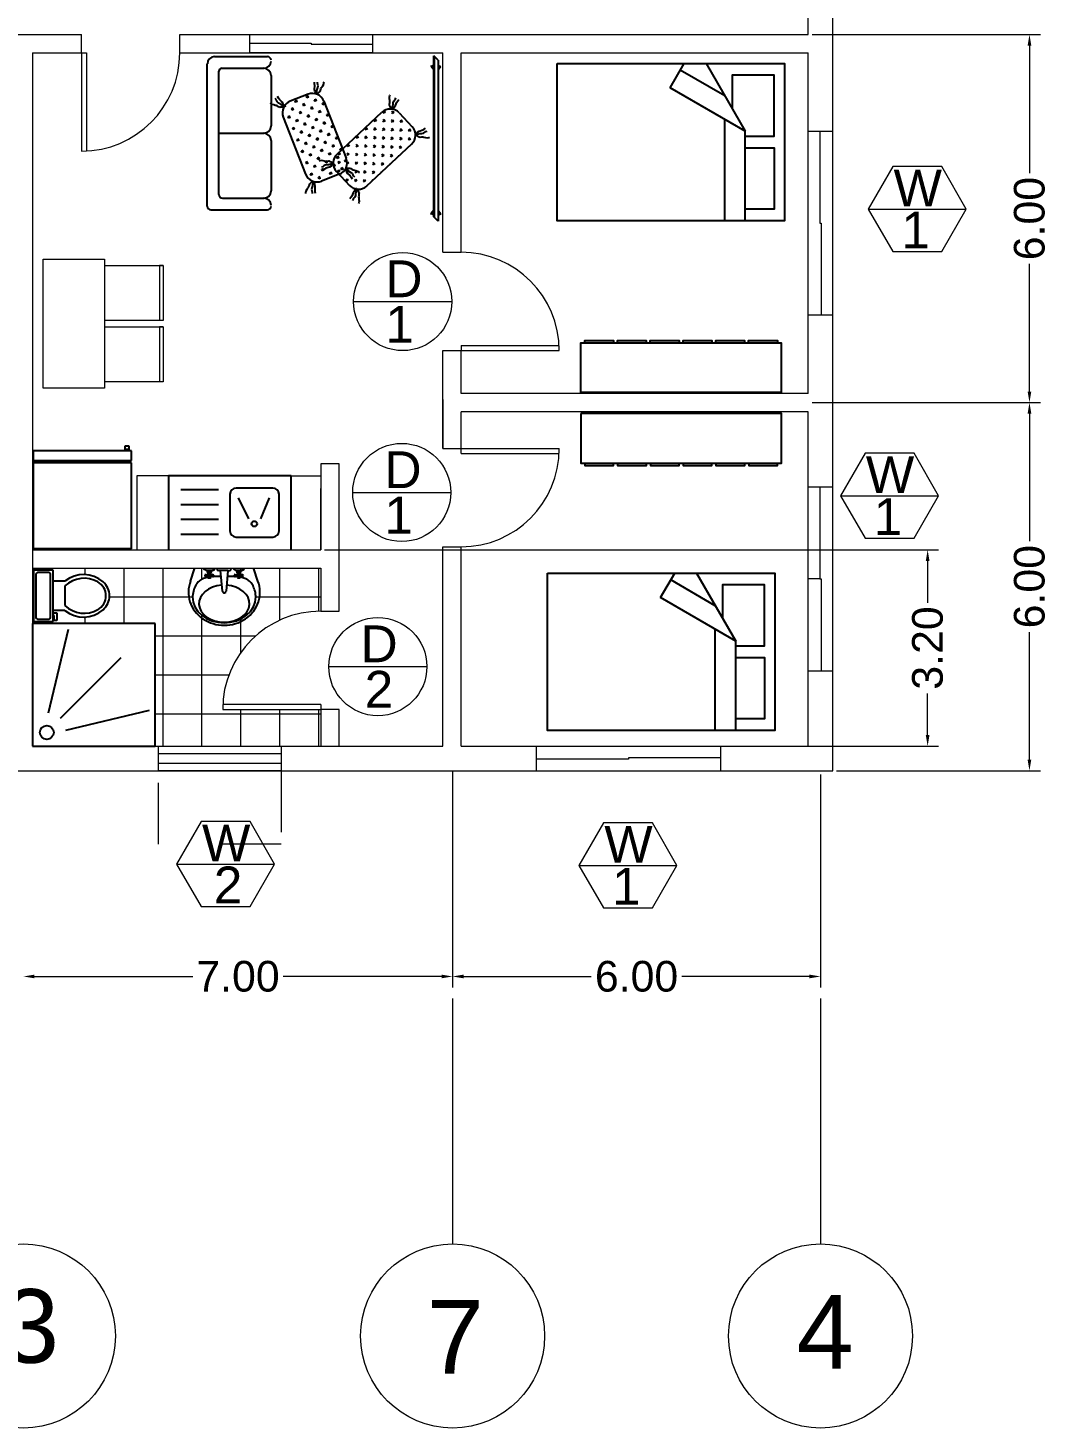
# Model space of a CAD drawing. Header units: millimetres. Extents: x 2391 to 3323, y 1596 to 2537.
# Drawn here: x 2967.17 to 2983.76, y 2463.36 to 2486.18 of the extents above; entities that cross this region are included whole.
import ezdxf

# ---------------------------------------------------------------- set-up
doc = ezdxf.new("R2010")
doc.units = ezdxf.units.MM
doc.linetypes.add('JIS_02_1.0', pattern=[2, 1, -1])
for name, color, linetype in [('BATH', 171, 'Continuous'), ('dimensions', 203, 'Continuous'), ('doors', 31, 'Continuous'), ('doors and windows schedule', 11, 'Continuous'), ('exterior wall', 140, 'Continuous'), ('furnitures', 40, 'Continuous'), ('interior wall', 191, 'Continuous'), ('Lightning text', 211, 'Continuous'), ('windows', 241, 'Continuous')]:
    doc.layers.add(name, color=color, linetype=linetype)
doc.styles.get("Standard").update_dxf_attribs({"font": 'arial.ttf'})

msp = doc.modelspace()

# ---------------------------------------------------------------- linework, layer by layer
at = {"color": 0, "linetype": 'ByBlock'}
for p, q in [((2970.093, 2483.281), (2970.093, 2485.599)), ((2970.212, 2485.717), (2971.074, 2485.717)), ((2970.282, 2483.47), (2970.282, 2485.481)), ((2970.33, 2485.528), (2971.015, 2485.528)), ((2971.133, 2485.41), (2971.133, 2484.588)), ((2971.843, 2485.271), (2971.839, 2485.3)), ((2971.847, 2485.246), (2971.843, 2485.271)), ((2971.844, 2485.184), (2971.847, 2485.246)), ((2971.849, 2485.153), (2971.844, 2485.184)), ((2971.856, 2485.135), (2971.849, 2485.153)), ((2971.884, 2485.104), (2971.856, 2485.135)), ((2971.878, 2485.131), (2971.881, 2485.165)), ((2971.884, 2485.104), (2971.878, 2485.131)), ((2971.881, 2485.165), (2971.884, 2485.183)), ((2971.884, 2485.183), (2971.897, 2485.212)), ((2971.884, 2485.104), (2971.906, 2485.128)), ((2971.889, 2485.283), (2971.891, 2485.303)), ((2971.894, 2485.261), (2971.889, 2485.283)), ((2971.891, 2485.303), (2971.891, 2485.303)), ((2971.899, 2485.24), (2971.894, 2485.261)), ((2971.897, 2485.212), (2971.899, 2485.24)), ((2971.906, 2485.128), (2971.917, 2485.136)), ((2971.917, 2485.136), (2971.932, 2485.148)), ((2971.932, 2485.148), (2971.939, 2485.164)), ((2971.939, 2485.164), (2971.945, 2485.19)), ((2971.945, 2485.19), (2971.952, 2485.207)), ((2971.952, 2485.207), (2971.964, 2485.221)), ((2971.964, 2485.221), (2971.975, 2485.242)), ((2971.975, 2485.242), (2971.992, 2485.269)), ((2971.992, 2485.269), (2971.996, 2485.294)), ((2971.996, 2485.294), (2971.998, 2485.305)), ((2971.128, 2484.955), (2971.119, 2484.961)), ((2971.147, 2484.939), (2971.128, 2484.955)), ((2971.178, 2484.931), (2971.147, 2484.939)), ((2971.201, 2484.923), (2971.178, 2484.931)), ((2971.198, 2485.033), (2971.198, 2485.033)), ((2971.214, 2485.019), (2971.198, 2485.033)), ((2971.219, 2484.92), (2971.201, 2484.923)), ((2971.224, 2484.999), (2971.214, 2485.019)), ((2971.235, 2484.913), (2971.219, 2484.92)), ((2971.235, 2484.98), (2971.224, 2484.999)), ((2971.256, 2484.961), (2971.235, 2484.98)), ((2971.257, 2484.898), (2971.235, 2484.913)), ((2971.255, 2485.041), (2971.239, 2485.065)), ((2971.27, 2485.02), (2971.255, 2485.041)), ((2971.284, 2484.949), (2971.256, 2484.961)), ((2971.274, 2484.891), (2971.257, 2484.898)), ((2971.314, 2484.977), (2971.27, 2485.02)), ((2971.293, 2484.892), (2971.274, 2484.891)), ((2971.299, 2484.938), (2971.284, 2484.949)), ((2971.306, 2484.894), (2971.293, 2484.892)), ((2971.325, 2484.914), (2971.299, 2484.938)), ((2971.339, 2484.891), (2971.306, 2484.894)), ((2971.331, 2484.95), (2971.314, 2484.977)), ((2971.339, 2484.891), (2971.325, 2484.914)), ((2971.338, 2484.933), (2971.331, 2484.95)), ((2971.339, 2484.891), (2971.338, 2484.933)), ((2971.354, 2484.917), (2971.362, 2484.896)), ((2971.356, 2484.921), (2971.376, 2484.929)), ((2971.736, 2485.105), (2971.447, 2484.991)), ((2971.516, 2484.983), (2971.562, 2485.001)), ((2971.53, 2485.016), (2971.548, 2484.969)), ((2971.645, 2484.926), (2971.692, 2484.945)), ((2971.659, 2484.959), (2971.678, 2484.912)), ((2971.702, 2485.056), (2971.749, 2485.074)), ((2971.716, 2485.088), (2971.734, 2485.042)), ((2971.789, 2484.902), (2971.807, 2484.856)), ((2971.832, 2484.999), (2971.878, 2485.017)), ((2971.846, 2485.032), (2971.864, 2484.985)), ((2971.961, 2484.942), (2972.007, 2484.961)), ((2971.975, 2484.975), (2971.993, 2484.928)), ((2971.996, 2484.991), (2972.359, 2484.06)), ((2973.064, 2485.06), (2973.071, 2485.084)), ((2973.067, 2485.028), (2973.064, 2485.06)), ((2973.066, 2484.942), (2973.072, 2484.969)), ((2973.066, 2484.925), (2973.066, 2484.942)), ((2973.074, 2484.907), (2973.066, 2484.925)), ((2973.069, 2485.004), (2973.067, 2485.028)), ((2973.072, 2484.986), (2973.069, 2485.004)), ((2973.071, 2485.084), (2973.074, 2485.095)), ((2973.072, 2484.969), (2973.072, 2484.986)), ((2973.08, 2484.895), (2973.074, 2484.907)), ((2973.09, 2484.864), (2973.08, 2484.895)), ((2973.106, 2484.886), (2973.119, 2484.918)), ((2973.119, 2484.918), (2973.124, 2484.936)), ((2973.124, 2484.936), (2973.125, 2484.967)), ((2973.125, 2484.967), (2973.134, 2484.993)), ((2973.128, 2484.88), (2973.142, 2484.893)), ((2973.134, 2484.993), (2973.148, 2485.01)), ((2973.142, 2484.893), (2973.161, 2484.919)), ((2973.148, 2485.01), (2973.162, 2485.027)), ((2973.161, 2484.919), (2973.185, 2484.976)), ((2973.162, 2485.027), (2973.17, 2485.047)), ((2973.17, 2485.047), (2973.17, 2485.047)), ((2973.185, 2484.976), (2973.199, 2484.997)), ((2973.199, 2484.997), (2973.215, 2485.021)), ((2971.333, 2484.732), (2971.697, 2483.801)), ((2971.402, 2484.724), (2971.449, 2484.742)), ((2971.416, 2484.757), (2971.435, 2484.71)), ((2971.459, 2484.854), (2971.506, 2484.872)), ((2971.473, 2484.886), (2971.491, 2484.839)), ((2971.532, 2484.667), (2971.578, 2484.686)), ((2971.546, 2484.7), (2971.564, 2484.653)), ((2971.589, 2484.797), (2971.635, 2484.815)), ((2971.603, 2484.829), (2971.621, 2484.783)), ((2971.718, 2484.74), (2971.765, 2484.758)), ((2971.732, 2484.773), (2971.75, 2484.726)), ((2971.775, 2484.87), (2971.821, 2484.888)), ((2971.848, 2484.683), (2971.894, 2484.702)), ((2971.862, 2484.716), (2971.88, 2484.669)), ((2971.904, 2484.813), (2971.951, 2484.831)), ((2971.919, 2484.845), (2971.937, 2484.799)), ((2972.034, 2484.756), (2972.08, 2484.774)), ((2972.048, 2484.789), (2972.066, 2484.742)), ((2972.209, 2484.129), (2972.94, 2484.811)), ((2972.816, 2484.662), (2972.853, 2484.696)), ((2972.852, 2484.66), (2972.818, 2484.697)), ((2972.958, 2484.657), (2972.994, 2484.691)), ((2972.993, 2484.655), (2972.959, 2484.692)), ((2972.963, 2484.798), (2972.999, 2484.832)), ((2972.998, 2484.797), (2972.966, 2484.831)), ((2973.09, 2484.864), (2973.106, 2484.886)), ((2973.09, 2484.864), (2973.128, 2484.88)), ((2973.099, 2484.652), (2973.136, 2484.686)), ((2973.134, 2484.65), (2973.1, 2484.687)), ((2973.104, 2484.793), (2973.141, 2484.827)), ((2973.139, 2484.792), (2973.105, 2484.828)), ((2973.223, 2484.801), (2973.435, 2484.573)), ((2973.24, 2484.647), (2973.277, 2484.681)), ((2973.276, 2484.645), (2973.242, 2484.682)), ((2970.282, 2484.47), (2971.015, 2484.47)), ((2971.381, 2484.609), (2971.392, 2484.613)), ((2971.475, 2484.538), (2971.522, 2484.556)), ((2971.489, 2484.57), (2971.507, 2484.524)), ((2971.605, 2484.481), (2971.651, 2484.499)), ((2971.619, 2484.513), (2971.637, 2484.467)), ((2971.661, 2484.611), (2971.708, 2484.629)), ((2971.675, 2484.643), (2971.694, 2484.596)), ((2971.734, 2484.424), (2971.781, 2484.443)), ((2971.748, 2484.457), (2971.766, 2484.41)), ((2971.791, 2484.554), (2971.837, 2484.572)), ((2971.805, 2484.586), (2971.823, 2484.54)), ((2971.92, 2484.497), (2971.967, 2484.515)), ((2971.935, 2484.53), (2971.953, 2484.483)), ((2971.977, 2484.627), (2972.024, 2484.645)), ((2971.991, 2484.659), (2972.009, 2484.612)), ((2972.05, 2484.44), (2972.096, 2484.459)), ((2972.064, 2484.473), (2972.082, 2484.426)), ((2972.107, 2484.57), (2972.153, 2484.588)), ((2972.121, 2484.602), (2972.139, 2484.556)), ((2972.67, 2484.525), (2972.707, 2484.559)), ((2972.705, 2484.524), (2972.672, 2484.56)), ((2972.811, 2484.52), (2972.848, 2484.554)), ((2972.847, 2484.519), (2972.813, 2484.556)), ((2972.953, 2484.515), (2972.989, 2484.549)), ((2972.988, 2484.514), (2972.954, 2484.551)), ((2973.094, 2484.51), (2973.131, 2484.544)), ((2973.129, 2484.509), (2973.095, 2484.546)), ((2973.235, 2484.505), (2973.272, 2484.539)), ((2973.271, 2484.504), (2973.237, 2484.541)), ((2973.377, 2484.5), (2973.413, 2484.534)), ((2973.412, 2484.499), (2973.378, 2484.536)), ((2973.489, 2484.436), (2973.508, 2484.473)), ((2973.489, 2484.436), (2973.512, 2484.451)), ((2973.489, 2484.436), (2973.519, 2484.424)), ((2973.508, 2484.473), (2973.522, 2484.486)), ((2973.512, 2484.451), (2973.545, 2484.461)), ((2973.522, 2484.486), (2973.549, 2484.503)), ((2973.545, 2484.461), (2973.563, 2484.465)), ((2973.549, 2484.503), (2973.607, 2484.523)), ((2973.563, 2484.465), (2973.594, 2484.464)), ((2973.594, 2484.464), (2973.621, 2484.471)), ((2973.607, 2484.523), (2973.629, 2484.535)), ((2973.621, 2484.471), (2973.639, 2484.484)), ((2973.629, 2484.535), (2973.654, 2484.55)), ((2973.639, 2484.484), (2973.657, 2484.497)), ((2973.657, 2484.497), (2973.677, 2484.503)), ((2973.677, 2484.503), (2973.677, 2484.503)), ((2971.133, 2484.351), (2971.133, 2483.529)), ((2971.454, 2484.422), (2971.465, 2484.427)), ((2971.527, 2484.236), (2971.538, 2484.24)), ((2971.548, 2484.352), (2971.594, 2484.37)), ((2971.562, 2484.384), (2971.58, 2484.337)), ((2971.677, 2484.295), (2971.724, 2484.313)), ((2971.692, 2484.327), (2971.71, 2484.281)), ((2971.807, 2484.238), (2971.853, 2484.256)), ((2971.821, 2484.27), (2971.839, 2484.224)), ((2971.864, 2484.368), (2971.91, 2484.386)), ((2971.878, 2484.4), (2971.896, 2484.353)), ((2971.951, 2484.214), (2971.969, 2484.167)), ((2971.993, 2484.311), (2972.04, 2484.329)), ((2972.007, 2484.343), (2972.026, 2484.297)), ((2972.123, 2484.254), (2972.169, 2484.272)), ((2972.137, 2484.286), (2972.155, 2484.24)), ((2972.179, 2484.384), (2972.226, 2484.402)), ((2972.194, 2484.416), (2972.212, 2484.369)), ((2972.252, 2484.197), (2972.299, 2484.215)), ((2972.266, 2484.23), (2972.285, 2484.183)), ((2972.378, 2484.252), (2972.414, 2484.286)), ((2972.413, 2484.251), (2972.379, 2484.288)), ((2972.519, 2484.247), (2972.555, 2484.282)), ((2972.554, 2484.246), (2972.52, 2484.283)), ((2972.524, 2484.389), (2972.56, 2484.423)), ((2972.559, 2484.388), (2972.525, 2484.424)), ((2972.66, 2484.242), (2972.697, 2484.277)), ((2972.696, 2484.241), (2972.661, 2484.278)), ((2972.665, 2484.384), (2972.702, 2484.418)), ((2972.701, 2484.383), (2972.666, 2484.419)), ((2972.694, 2483.609), (2973.425, 2484.29)), ((2972.802, 2484.238), (2972.838, 2484.272)), ((2972.837, 2484.236), (2972.803, 2484.273)), ((2972.807, 2484.379), (2972.843, 2484.413)), ((2972.842, 2484.378), (2972.808, 2484.414)), ((2972.943, 2484.233), (2972.979, 2484.267)), ((2972.978, 2484.231), (2972.944, 2484.268)), ((2972.948, 2484.374), (2972.984, 2484.408)), ((2972.983, 2484.373), (2972.949, 2484.409)), ((2973.084, 2484.228), (2973.121, 2484.262)), ((2973.12, 2484.226), (2973.085, 2484.263)), ((2973.089, 2484.369), (2973.126, 2484.403)), ((2973.125, 2484.368), (2973.09, 2484.404)), ((2973.226, 2484.223), (2973.262, 2484.257)), ((2973.261, 2484.221), (2973.227, 2484.258)), ((2973.231, 2484.364), (2973.267, 2484.398)), ((2973.266, 2484.363), (2973.232, 2484.399)), ((2973.376, 2484.245), (2973.368, 2484.253)), ((2973.372, 2484.359), (2973.408, 2484.393)), ((2973.407, 2484.358), (2973.373, 2484.394)), ((2973.519, 2484.424), (2973.53, 2484.417)), ((2973.53, 2484.417), (2973.548, 2484.408)), ((2973.548, 2484.408), (2973.565, 2484.407)), ((2973.565, 2484.407), (2973.592, 2484.411)), ((2973.592, 2484.411), (2973.61, 2484.41)), ((2973.61, 2484.41), (2973.627, 2484.405)), ((2973.627, 2484.405), (2973.651, 2484.402)), ((2973.651, 2484.402), (2973.682, 2484.396)), ((2973.682, 2484.396), (2973.707, 2484.402)), ((2973.707, 2484.402), (2973.718, 2484.404)), ((2971.6, 2484.05), (2971.61, 2484.054)), ((2971.621, 2484.165), (2971.667, 2484.183)), ((2971.635, 2484.198), (2971.653, 2484.151)), ((2971.693, 2483.979), (2971.74, 2483.997)), ((2971.708, 2484.011), (2971.726, 2483.965)), ((2971.75, 2484.109), (2971.797, 2484.127)), ((2971.764, 2484.141), (2971.783, 2484.094)), ((2971.88, 2484.052), (2971.926, 2484.07)), ((2971.894, 2484.084), (2971.912, 2484.038)), ((2971.927, 2484.017), (2971.916, 2484.015)), ((2971.952, 2484.023), (2971.927, 2484.017)), ((2971.936, 2484.181), (2971.983, 2484.2)), ((2971.983, 2484.017), (2971.952, 2484.023)), ((2972.007, 2484.014), (2971.983, 2484.017)), ((2972.024, 2484.009), (2972.007, 2484.014)), ((2972.009, 2483.995), (2972.056, 2484.013)), ((2972.023, 2484.027), (2972.042, 2483.981)), ((2972.042, 2484.009), (2972.024, 2484.009)), ((2972.069, 2484.012), (2972.042, 2484.009)), ((2972.066, 2484.125), (2972.113, 2484.143)), ((2972.086, 2484.012), (2972.069, 2484.012)), ((2972.08, 2484.157), (2972.098, 2484.11)), ((2972.104, 2484.002), (2972.086, 2484.012)), ((2972.114, 2483.995), (2972.104, 2484.002)), ((2972.145, 2483.983), (2972.114, 2483.995)), ((2972.145, 2483.983), (2972.122, 2483.968)), ((2972.145, 2483.983), (2972.126, 2483.946)), ((2972.195, 2484.068), (2972.242, 2484.086)), ((2972.21, 2484.1), (2972.228, 2484.054)), ((2972.226, 2483.975), (2972.263, 2484.009)), ((2972.262, 2483.973), (2972.228, 2484.01)), ((2972.231, 2484.116), (2972.268, 2484.15)), ((2972.267, 2484.115), (2972.233, 2484.151)), ((2972.325, 2484.011), (2972.369, 2484.028)), ((2972.339, 2484.043), (2972.357, 2483.997)), ((2972.368, 2483.97), (2972.404, 2484.004)), ((2972.403, 2483.968), (2972.369, 2484.005)), ((2972.373, 2484.111), (2972.409, 2484.145)), ((2972.408, 2484.11), (2972.374, 2484.146)), ((2972.509, 2483.965), (2972.546, 2483.999)), ((2972.544, 2483.964), (2972.51, 2484)), ((2972.514, 2484.106), (2972.551, 2484.14)), ((2972.549, 2484.105), (2972.515, 2484.141)), ((2972.65, 2483.96), (2972.687, 2483.994)), ((2972.686, 2483.959), (2972.652, 2483.995)), ((2972.655, 2484.101), (2972.692, 2484.135)), ((2972.691, 2484.1), (2972.657, 2484.136)), ((2972.792, 2483.955), (2972.828, 2483.989)), ((2972.827, 2483.954), (2972.793, 2483.99)), ((2972.797, 2484.096), (2972.833, 2484.13)), ((2972.832, 2484.095), (2972.798, 2484.132)), ((2972.933, 2483.95), (2972.97, 2483.984)), ((2972.968, 2483.949), (2972.934, 2483.985)), ((2972.938, 2484.091), (2972.975, 2484.125)), ((2972.973, 2484.09), (2972.939, 2484.127)), ((2973.083, 2483.972), (2973.076, 2483.98)), ((2973.079, 2484.086), (2973.116, 2484.12)), ((2973.115, 2484.085), (2973.081, 2484.122)), ((2973.23, 2484.108), (2973.222, 2484.117)), ((2971.673, 2483.863), (2971.683, 2483.868)), ((2971.766, 2483.793), (2971.813, 2483.811)), ((2971.78, 2483.825), (2971.799, 2483.779)), ((2971.823, 2483.922), (2971.869, 2483.94)), ((2971.837, 2483.955), (2971.855, 2483.908)), ((2971.896, 2483.736), (2971.942, 2483.754)), ((2971.91, 2483.768), (2971.928, 2483.722)), ((2971.952, 2483.865), (2971.999, 2483.884)), ((2972.246, 2483.801), (2971.956, 2483.687)), ((2971.977, 2483.923), (2971.957, 2483.917)), ((2971.957, 2483.917), (2971.957, 2483.917)), ((2971.967, 2483.898), (2971.985, 2483.851)), ((2971.995, 2483.935), (2971.977, 2483.923)), ((2972.004, 2483.884), (2971.98, 2483.869)), ((2972.013, 2483.948), (2971.995, 2483.935)), ((2972.027, 2483.897), (2972.004, 2483.884)), ((2972.04, 2483.956), (2972.013, 2483.948)), ((2972.085, 2483.917), (2972.027, 2483.897)), ((2972.071, 2483.955), (2972.04, 2483.956)), ((2972.089, 2483.959), (2972.071, 2483.955)), ((2972.082, 2483.809), (2972.129, 2483.827)), ((2972.112, 2483.933), (2972.085, 2483.917)), ((2972.122, 2483.968), (2972.089, 2483.959)), ((2972.096, 2483.841), (2972.114, 2483.795)), ((2972.126, 2483.946), (2972.112, 2483.933)), ((2972.139, 2483.938), (2972.185, 2483.956)), ((2972.153, 2483.971), (2972.171, 2483.924)), ((2972.199, 2483.846), (2972.411, 2483.619)), ((2972.221, 2483.833), (2972.258, 2483.867)), ((2972.257, 2483.832), (2972.223, 2483.869)), ((2972.268, 2483.882), (2972.315, 2483.9)), ((2972.282, 2483.914), (2972.301, 2483.867)), ((2972.354, 2483.901), (2972.387, 2483.898)), ((2972.354, 2483.901), (2972.368, 2483.878)), ((2972.354, 2483.901), (2972.355, 2483.859)), ((2972.355, 2483.859), (2972.362, 2483.842)), ((2972.362, 2483.842), (2972.379, 2483.815)), ((2972.363, 2483.828), (2972.399, 2483.862)), ((2972.398, 2483.827), (2972.364, 2483.864)), ((2972.368, 2483.878), (2972.394, 2483.854)), ((2972.379, 2483.815), (2972.423, 2483.772)), ((2972.387, 2483.898), (2972.399, 2483.9)), ((2972.394, 2483.854), (2972.408, 2483.843)), ((2972.399, 2483.9), (2972.419, 2483.901)), ((2972.408, 2483.843), (2972.436, 2483.831)), ((2972.419, 2483.901), (2972.435, 2483.894)), ((2972.423, 2483.772), (2972.438, 2483.751)), ((2972.435, 2483.894), (2972.458, 2483.879)), ((2972.436, 2483.831), (2972.457, 2483.812)), ((2972.438, 2483.751), (2972.454, 2483.727)), ((2972.457, 2483.812), (2972.468, 2483.793)), ((2972.458, 2483.879), (2972.474, 2483.872)), ((2972.468, 2483.793), (2972.479, 2483.773)), ((2972.474, 2483.872), (2972.492, 2483.869)), ((2972.479, 2483.773), (2972.495, 2483.759)), ((2972.492, 2483.869), (2972.515, 2483.861)), ((2972.495, 2483.759), (2972.495, 2483.759)), ((2972.504, 2483.823), (2972.541, 2483.858)), ((2972.539, 2483.822), (2972.505, 2483.859)), ((2972.515, 2483.861), (2972.545, 2483.853)), ((2972.545, 2483.853), (2972.565, 2483.837)), ((2972.565, 2483.837), (2972.574, 2483.831)), ((2972.645, 2483.818), (2972.682, 2483.853)), ((2972.681, 2483.817), (2972.647, 2483.854)), ((2972.787, 2483.813), (2972.823, 2483.848)), ((2972.822, 2483.812), (2972.788, 2483.849)), ((2972.937, 2483.836), (2972.929, 2483.844)), ((2971.701, 2483.523), (2971.697, 2483.498)), ((2971.717, 2483.55), (2971.701, 2483.523)), ((2971.729, 2483.571), (2971.717, 2483.55)), ((2971.74, 2483.585), (2971.729, 2483.571)), ((2971.747, 2483.602), (2971.74, 2483.585)), ((2971.754, 2483.628), (2971.747, 2483.602)), ((2971.761, 2483.644), (2971.754, 2483.628)), ((2971.776, 2483.656), (2971.761, 2483.644)), ((2971.787, 2483.664), (2971.776, 2483.656)), ((2971.809, 2483.688), (2971.787, 2483.664)), ((2971.796, 2483.58), (2971.793, 2483.552)), ((2971.793, 2483.552), (2971.798, 2483.531)), ((2971.808, 2483.609), (2971.796, 2483.58)), ((2971.798, 2483.531), (2971.803, 2483.509)), ((2971.811, 2483.627), (2971.808, 2483.609)), ((2971.809, 2483.688), (2971.836, 2483.656)), ((2971.809, 2483.688), (2971.814, 2483.661)), ((2971.814, 2483.661), (2971.811, 2483.627)), ((2971.836, 2483.656), (2971.843, 2483.639)), ((2971.843, 2483.639), (2971.849, 2483.608)), ((2971.849, 2483.608), (2971.846, 2483.546)), ((2971.846, 2483.546), (2971.849, 2483.521)), ((2972.358, 2483.687), (2972.394, 2483.721)), ((2972.393, 2483.686), (2972.359, 2483.722)), ((2972.492, 2483.526), (2972.473, 2483.5)), ((2972.506, 2483.539), (2972.492, 2483.526)), ((2972.51, 2483.561), (2972.495, 2483.576)), ((2972.499, 2483.682), (2972.536, 2483.716)), ((2972.534, 2483.681), (2972.5, 2483.717)), ((2972.544, 2483.555), (2972.506, 2483.539)), ((2972.514, 2483.56), (2972.531, 2483.575)), ((2972.527, 2483.534), (2972.515, 2483.501)), ((2972.544, 2483.555), (2972.527, 2483.534)), ((2972.544, 2483.555), (2972.554, 2483.524)), ((2972.554, 2483.524), (2972.56, 2483.513)), ((2972.64, 2483.677), (2972.677, 2483.711)), ((2972.676, 2483.676), (2972.642, 2483.712)), ((2972.791, 2483.699), (2972.783, 2483.707)), ((2970.341, 2483.411), (2971.015, 2483.411)), ((2971.697, 2483.498), (2971.695, 2483.487)), ((2971.803, 2483.509), (2971.801, 2483.488)), ((2971.801, 2483.488), (2971.801, 2483.488)), ((2971.849, 2483.521), (2971.854, 2483.492)), ((2972.435, 2483.422), (2972.419, 2483.398)), ((2972.449, 2483.444), (2972.435, 2483.422)), ((2972.473, 2483.5), (2972.449, 2483.444)), ((2972.472, 2483.392), (2972.464, 2483.372)), ((2972.464, 2483.372), (2972.464, 2483.372)), ((2972.485, 2483.409), (2972.472, 2483.392)), ((2972.499, 2483.426), (2972.485, 2483.409)), ((2972.509, 2483.453), (2972.499, 2483.426)), ((2972.51, 2483.483), (2972.509, 2483.453)), ((2972.515, 2483.501), (2972.51, 2483.483)), ((2972.56, 2483.513), (2972.568, 2483.495)), ((2972.562, 2483.336), (2972.56, 2483.325)), ((2972.562, 2483.451), (2972.561, 2483.433)), ((2972.561, 2483.433), (2972.565, 2483.415)), ((2972.567, 2483.477), (2972.562, 2483.451)), ((2972.57, 2483.36), (2972.562, 2483.336)), ((2972.565, 2483.415), (2972.567, 2483.391)), ((2972.568, 2483.495), (2972.567, 2483.477)), ((2972.567, 2483.391), (2972.57, 2483.36)), ((2970.152, 2483.222), (2971.074, 2483.222)), ((2967.255, 2479.294), (2967.255, 2479.134)), ((2968.855, 2479.294), (2967.255, 2479.294)), ((2968.755, 2479.374), (2968.815, 2479.374)), ((2968.755, 2479.314), (2968.755, 2479.374)), ((2968.815, 2479.314), (2968.755, 2479.314)), ((2968.815, 2479.374), (2968.815, 2479.314)), ((2968.855, 2479.134), (2968.855, 2479.294)), ((2967.255, 2479.134), (2968.855, 2479.134)), ((2967.255, 2479.094), (2967.255, 2477.694)), ((2968.855, 2479.094), (2967.255, 2479.094)), ((2968.855, 2477.694), (2968.855, 2479.094)), ((2969.463, 2478.886), (2969.463, 2477.686)), ((2971.463, 2478.886), (2969.463, 2478.886)), ((2971.463, 2477.686), (2971.463, 2478.886)), ((2970.278, 2478.656), (2969.662, 2478.656)), ((2970.463, 2478.586), (2970.463, 2477.986)), ((2971.163, 2478.686), (2970.563, 2478.686)), ((2970.772, 2478.182), (2970.603, 2478.527)), ((2970.968, 2478.182), (2971.11, 2478.527)), ((2971.263, 2477.986), (2971.263, 2478.586)), ((2970.278, 2478.411), (2969.662, 2478.411)), ((2970.278, 2478.175), (2969.662, 2478.175)), ((2970.278, 2477.929), (2969.662, 2477.929)), ((2970.563, 2477.886), (2971.163, 2477.886)), ((2968.855, 2477.694), (2967.255, 2477.694)), ((2969.821, 2477.17), (2969.887, 2477.366)), ((2970.033, 2477.366), (2970.051, 2477.355)), ((2970.209, 2477.355), (2970.219, 2477.366)), ((2970.249, 2477.366), (2970.249, 2477.359)), ((2970.482, 2477.359), (2970.482, 2477.366)), ((2970.513, 2477.366), (2970.531, 2477.355)), ((2970.689, 2477.355), (2970.699, 2477.366)), ((2970.917, 2477.17), (2970.852, 2477.366)), ((2967.258, 2477.349), (2967.258, 2476.509)), ((2967.578, 2477.349), (2967.258, 2477.349)), ((2967.298, 2477.269), (2967.298, 2476.589)), ((2967.498, 2477.309), (2967.338, 2477.309)), ((2967.538, 2476.589), (2967.538, 2477.269)), ((2967.578, 2476.509), (2967.578, 2477.349)), ((2967.772, 2477.169), (2967.578, 2477.169)), ((2969.932, 2477.14), (2969.92, 2477.125)), ((2969.944, 2477.154), (2969.932, 2477.14)), ((2969.958, 2477.167), (2969.944, 2477.154)), ((2969.972, 2477.178), (2969.958, 2477.167)), ((2969.986, 2477.188), (2969.972, 2477.178)), ((2970.002, 2477.198), (2969.986, 2477.188)), ((2969.986, 2477.188), (2969.986, 2477.188)), ((2970.018, 2477.206), (2970.002, 2477.198)), ((2970.034, 2477.213), (2970.018, 2477.206)), ((2970.051, 2477.219), (2970.034, 2477.213)), ((2970.051, 2477.355), (2970.067, 2477.349)), ((2970.068, 2477.224), (2970.051, 2477.219)), ((2970.054, 2477.267), (2970.052, 2477.259)), ((2970.052, 2477.259), (2970.054, 2477.251)), ((2970.059, 2477.272), (2970.054, 2477.267)), ((2970.054, 2477.251), (2970.059, 2477.246)), ((2970.067, 2477.274), (2970.059, 2477.272)), ((2970.059, 2477.246), (2970.067, 2477.244)), ((2970.067, 2477.349), (2970.187, 2477.349)), ((2970.079, 2477.344), (2970.067, 2477.349)), ((2970.074, 2477.272), (2970.067, 2477.274)), ((2970.067, 2477.244), (2970.074, 2477.246)), ((2970.086, 2477.229), (2970.068, 2477.224)), ((2970.08, 2477.267), (2970.074, 2477.272)), ((2970.074, 2477.246), (2970.08, 2477.251)), ((2970.09, 2477.335), (2970.079, 2477.344)), ((2970.097, 2477.267), (2970.08, 2477.267)), ((2970.082, 2477.259), (2970.08, 2477.267)), ((2970.08, 2477.251), (2970.082, 2477.259)), ((2970.097, 2477.251), (2970.08, 2477.251)), ((2970.103, 2477.232), (2970.086, 2477.229)), ((2970.098, 2477.323), (2970.09, 2477.335)), ((2970.157, 2477.327), (2970.097, 2477.327)), ((2970.099, 2477.274), (2970.097, 2477.259)), ((2970.097, 2477.259), (2970.099, 2477.244)), ((2970.103, 2477.31), (2970.098, 2477.323)), ((2970.104, 2477.289), (2970.099, 2477.274)), ((2970.099, 2477.244), (2970.104, 2477.229)), ((2970.104, 2477.296), (2970.103, 2477.31)), ((2970.149, 2477.296), (2970.104, 2477.296)), ((2970.104, 2477.296), (2970.104, 2477.289)), ((2970.104, 2477.289), (2970.149, 2477.289)), ((2970.104, 2477.229), (2970.115, 2477.223)), ((2970.114, 2477.267), (2970.112, 2477.259)), ((2970.112, 2477.259), (2970.114, 2477.251)), ((2970.119, 2477.272), (2970.114, 2477.267)), ((2970.114, 2477.251), (2970.119, 2477.246)), ((2970.115, 2477.223), (2970.127, 2477.222)), ((2970.127, 2477.274), (2970.119, 2477.272)), ((2970.119, 2477.246), (2970.127, 2477.244)), ((2970.134, 2477.272), (2970.127, 2477.274)), ((2970.127, 2477.244), (2970.134, 2477.246)), ((2970.127, 2477.222), (2970.138, 2477.223)), ((2970.14, 2477.267), (2970.134, 2477.272)), ((2970.134, 2477.246), (2970.14, 2477.251)), ((2970.138, 2477.223), (2970.149, 2477.229)), ((2970.142, 2477.259), (2970.14, 2477.267)), ((2970.14, 2477.251), (2970.142, 2477.259)), ((2970.15, 2477.309), (2970.149, 2477.296)), ((2970.149, 2477.289), (2970.149, 2477.296)), ((2970.155, 2477.274), (2970.149, 2477.289)), ((2970.149, 2477.229), (2970.155, 2477.244)), ((2970.154, 2477.321), (2970.15, 2477.309)), ((2970.156, 2477.24), (2970.153, 2477.239)), ((2970.161, 2477.332), (2970.154, 2477.321)), ((2970.157, 2477.259), (2970.155, 2477.274)), ((2970.155, 2477.244), (2970.157, 2477.259)), ((2970.156, 2477.267), (2970.174, 2477.267)), ((2970.174, 2477.251), (2970.156, 2477.251)), ((2970.173, 2477.241), (2970.156, 2477.24)), ((2970.17, 2477.341), (2970.161, 2477.332)), ((2970.182, 2477.346), (2970.17, 2477.341)), ((2970.174, 2477.267), (2970.172, 2477.259)), ((2970.172, 2477.259), (2970.174, 2477.251)), ((2970.19, 2477.242), (2970.173, 2477.241)), ((2970.179, 2477.272), (2970.174, 2477.267)), ((2970.174, 2477.251), (2970.179, 2477.246)), ((2970.187, 2477.274), (2970.179, 2477.272)), ((2970.179, 2477.246), (2970.187, 2477.244)), ((2970.194, 2477.349), (2970.182, 2477.346)), ((2970.187, 2477.349), (2970.198, 2477.35)), ((2970.194, 2477.272), (2970.187, 2477.274)), ((2970.187, 2477.244), (2970.194, 2477.246)), ((2970.206, 2477.242), (2970.19, 2477.242)), ((2970.2, 2477.267), (2970.194, 2477.272)), ((2970.194, 2477.246), (2970.2, 2477.251)), ((2970.198, 2477.35), (2970.209, 2477.355)), ((2970.202, 2477.259), (2970.2, 2477.267)), ((2970.2, 2477.251), (2970.202, 2477.259)), ((2970.223, 2477.242), (2970.206, 2477.242)), ((2970.239, 2477.242), (2970.223, 2477.242)), ((2970.254, 2477.242), (2970.239, 2477.242)), ((2970.249, 2477.359), (2970.252, 2477.352)), ((2970.252, 2477.352), (2970.258, 2477.347)), ((2970.254, 2477.242), (2970.254, 2477.242)), ((2970.27, 2477.242), (2970.254, 2477.242)), ((2970.258, 2477.347), (2970.264, 2477.344)), ((2970.264, 2477.344), (2970.272, 2477.344)), ((2970.285, 2477.242), (2970.27, 2477.242)), ((2970.309, 2477.344), (2970.272, 2477.344)), ((2970.299, 2477.242), (2970.285, 2477.242)), ((2970.318, 2477.242), (2970.299, 2477.242)), ((2970.429, 2477.344), (2970.309, 2477.344)), ((2970.339, 2477.006), (2970.309, 2477.344)), ((2970.429, 2477.344), (2970.399, 2477.006)), ((2970.437, 2477.242), (2970.42, 2477.242)), ((2970.429, 2477.344), (2970.459, 2477.344)), ((2970.453, 2477.242), (2970.437, 2477.242)), ((2970.47, 2477.242), (2970.453, 2477.242)), ((2970.459, 2477.344), (2970.467, 2477.344)), ((2970.467, 2477.344), (2970.474, 2477.347)), ((2970.485, 2477.242), (2970.47, 2477.242)), ((2970.474, 2477.347), (2970.479, 2477.352)), ((2970.479, 2477.352), (2970.482, 2477.359)), ((2970.501, 2477.242), (2970.485, 2477.242)), ((2970.501, 2477.242), (2970.501, 2477.242)), ((2970.516, 2477.242), (2970.501, 2477.242)), ((2970.531, 2477.242), (2970.516, 2477.242)), ((2970.531, 2477.355), (2970.547, 2477.349)), ((2970.546, 2477.242), (2970.531, 2477.242)), ((2970.534, 2477.267), (2970.532, 2477.259)), ((2970.532, 2477.259), (2970.534, 2477.251)), ((2970.539, 2477.272), (2970.534, 2477.267)), ((2970.534, 2477.251), (2970.539, 2477.246)), ((2970.547, 2477.274), (2970.539, 2477.272)), ((2970.539, 2477.246), (2970.547, 2477.244)), ((2970.561, 2477.241), (2970.546, 2477.242)), ((2970.547, 2477.349), (2970.667, 2477.349)), ((2970.56, 2477.344), (2970.547, 2477.349)), ((2970.554, 2477.272), (2970.547, 2477.274)), ((2970.547, 2477.244), (2970.554, 2477.246)), ((2970.56, 2477.267), (2970.554, 2477.272)), ((2970.554, 2477.246), (2970.56, 2477.251)), ((2970.57, 2477.335), (2970.56, 2477.344)), ((2970.562, 2477.259), (2970.56, 2477.267)), ((2970.577, 2477.267), (2970.56, 2477.267)), ((2970.56, 2477.251), (2970.562, 2477.259)), ((2970.577, 2477.251), (2970.56, 2477.251)), ((2970.58, 2477.24), (2970.561, 2477.241)), ((2970.578, 2477.323), (2970.57, 2477.335)), ((2970.637, 2477.327), (2970.577, 2477.327)), ((2970.579, 2477.274), (2970.577, 2477.259)), ((2970.577, 2477.259), (2970.579, 2477.244)), ((2970.583, 2477.31), (2970.578, 2477.323)), ((2970.584, 2477.289), (2970.579, 2477.274)), ((2970.579, 2477.244), (2970.584, 2477.229)), ((2970.584, 2477.296), (2970.583, 2477.31)), ((2970.629, 2477.296), (2970.584, 2477.296)), ((2970.584, 2477.296), (2970.584, 2477.289)), ((2970.584, 2477.289), (2970.629, 2477.289)), ((2970.584, 2477.229), (2970.595, 2477.223)), ((2970.594, 2477.267), (2970.592, 2477.259)), ((2970.592, 2477.259), (2970.594, 2477.251)), ((2970.599, 2477.272), (2970.594, 2477.267)), ((2970.594, 2477.251), (2970.599, 2477.246)), ((2970.595, 2477.223), (2970.607, 2477.222)), ((2970.607, 2477.274), (2970.599, 2477.272)), ((2970.599, 2477.246), (2970.607, 2477.244)), ((2970.614, 2477.272), (2970.607, 2477.274)), ((2970.607, 2477.244), (2970.614, 2477.246)), ((2970.607, 2477.222), (2970.619, 2477.223)), ((2970.62, 2477.267), (2970.614, 2477.272)), ((2970.614, 2477.246), (2970.62, 2477.251)), ((2970.619, 2477.223), (2970.629, 2477.229)), ((2970.622, 2477.259), (2970.62, 2477.267)), ((2970.62, 2477.251), (2970.622, 2477.259)), ((2970.63, 2477.309), (2970.629, 2477.296)), ((2970.629, 2477.289), (2970.629, 2477.296)), ((2970.635, 2477.274), (2970.629, 2477.289)), ((2970.629, 2477.229), (2970.635, 2477.244)), ((2970.634, 2477.321), (2970.63, 2477.309)), ((2970.638, 2477.232), (2970.631, 2477.234)), ((2970.641, 2477.332), (2970.634, 2477.321)), ((2970.637, 2477.259), (2970.635, 2477.274)), ((2970.635, 2477.244), (2970.637, 2477.259)), ((2970.636, 2477.267), (2970.654, 2477.267)), ((2970.654, 2477.251), (2970.636, 2477.251)), ((2970.654, 2477.229), (2970.638, 2477.232)), ((2970.65, 2477.341), (2970.641, 2477.332)), ((2970.662, 2477.346), (2970.65, 2477.341)), ((2970.654, 2477.267), (2970.652, 2477.259)), ((2970.652, 2477.259), (2970.654, 2477.251)), ((2970.659, 2477.272), (2970.654, 2477.267)), ((2970.654, 2477.251), (2970.659, 2477.246)), ((2970.671, 2477.224), (2970.654, 2477.229)), ((2970.667, 2477.274), (2970.659, 2477.272)), ((2970.659, 2477.246), (2970.667, 2477.244)), ((2970.674, 2477.349), (2970.662, 2477.346)), ((2970.667, 2477.349), (2970.678, 2477.35)), ((2970.674, 2477.272), (2970.667, 2477.274)), ((2970.667, 2477.244), (2970.674, 2477.246)), ((2970.688, 2477.219), (2970.671, 2477.224)), ((2970.68, 2477.267), (2970.674, 2477.272)), ((2970.674, 2477.246), (2970.68, 2477.251)), ((2970.678, 2477.35), (2970.689, 2477.355)), ((2970.682, 2477.259), (2970.68, 2477.267)), ((2970.68, 2477.251), (2970.682, 2477.259)), ((2970.704, 2477.213), (2970.688, 2477.219)), ((2970.721, 2477.206), (2970.704, 2477.213)), ((2970.737, 2477.198), (2970.721, 2477.206)), ((2970.752, 2477.188), (2970.737, 2477.198)), ((2970.752, 2477.188), (2970.752, 2477.188)), ((2970.767, 2477.178), (2970.752, 2477.188)), ((2970.781, 2477.167), (2970.767, 2477.178)), ((2970.794, 2477.154), (2970.781, 2477.167)), ((2970.807, 2477.14), (2970.794, 2477.154)), ((2970.819, 2477.125), (2970.807, 2477.14)), ((2967.772, 2477.089), (2967.772, 2476.769)), ((2969.853, 2476.925), (2969.852, 2476.911)), ((2969.857, 2476.951), (2969.853, 2476.925)), ((2969.861, 2476.977), (2969.857, 2476.951)), ((2969.867, 2477.002), (2969.861, 2476.977)), ((2969.873, 2477.026), (2969.867, 2477.002)), ((2969.881, 2477.049), (2969.873, 2477.026)), ((2969.889, 2477.071), (2969.881, 2477.049)), ((2969.899, 2477.09), (2969.889, 2477.071)), ((2969.889, 2477.071), (2969.889, 2477.071)), ((2969.909, 2477.109), (2969.899, 2477.09)), ((2969.92, 2477.125), (2969.909, 2477.109)), ((2970.339, 2477.006), (2970.341, 2476.997)), ((2970.341, 2476.997), (2970.345, 2476.989)), ((2970.345, 2476.989), (2970.352, 2476.982)), ((2970.352, 2476.982), (2970.36, 2476.978)), ((2970.36, 2476.978), (2970.369, 2476.976)), ((2970.369, 2476.976), (2970.378, 2476.978)), ((2970.378, 2476.978), (2970.387, 2476.982)), ((2970.387, 2476.982), (2970.393, 2476.989)), ((2970.393, 2476.989), (2970.398, 2476.997)), ((2970.398, 2476.997), (2970.399, 2477.006)), ((2970.83, 2477.109), (2970.819, 2477.125)), ((2970.84, 2477.09), (2970.83, 2477.109)), ((2970.849, 2477.071), (2970.84, 2477.09)), ((2970.849, 2477.071), (2970.849, 2477.071)), ((2970.858, 2477.049), (2970.849, 2477.071)), ((2970.865, 2477.026), (2970.858, 2477.049)), ((2970.872, 2477.002), (2970.865, 2477.026)), ((2970.877, 2476.977), (2970.872, 2477.002)), ((2970.882, 2476.951), (2970.877, 2476.977)), ((2970.885, 2476.925), (2970.882, 2476.951)), ((2970.886, 2476.911), (2970.885, 2476.925)), ((2967.772, 2476.689), (2967.578, 2476.689)), ((2969.244, 2476.478), (2967.244, 2476.478)), ((2967.244, 2476.478), (2967.244, 2474.478)), ((2967.258, 2476.509), (2967.578, 2476.509)), ((2967.338, 2476.549), (2967.498, 2476.549)), ((2967.578, 2476.649), (2967.638, 2476.649)), ((2967.598, 2476.609), (2967.578, 2476.609)), ((2967.598, 2476.529), (2967.598, 2476.609)), ((2967.638, 2476.529), (2967.598, 2476.529)), ((2967.638, 2476.649), (2967.638, 2476.529)), ((2969.244, 2474.478), (2969.244, 2476.478)), ((2967.503, 2475.02), (2967.83, 2476.383)), ((2968.683, 2475.917), (2967.693, 2474.927)), ((2967.786, 2474.737), (2969.149, 2475.064)), ((2967.244, 2474.478), (2969.244, 2474.478))]:
    msp.add_line(p, q, dxfattribs=at)
at = {"linetype": 'Continuous'}
for p, q in [((2977.642, 2485.208), (2977.873, 2485.607)), ((2978.229, 2485.607), (2978.868, 2484.5)), ((2978.535, 2485.076), (2977.808, 2485.496)), ((2978.868, 2484.5), (2977.642, 2485.208)), ((2978.535, 2483.042), (2978.535, 2484.692)), ((2978.868, 2483.042), (2978.868, 2484.5)), ((2977.485, 2476.9), (2977.716, 2477.299)), ((2978.378, 2476.768), (2977.651, 2477.188)), ((2978.072, 2477.299), (2978.711, 2476.192)), ((2978.711, 2476.192), (2977.485, 2476.9)), ((2978.378, 2474.734), (2978.378, 2476.384)), ((2978.711, 2474.734), (2978.711, 2476.192))]:
    msp.add_line(p, q, dxfattribs=at)
for points in [[(2975.801, 2485.607), (2979.506, 2485.607), (2979.506, 2483.042), (2975.801, 2483.042)], [(2976.185, 2480.241), (2976.185, 2481.051), (2979.455, 2481.051), (2979.455, 2480.241)], [(2976.187, 2479.903), (2976.187, 2479.093), (2979.457, 2479.093), (2979.457, 2479.903)], [(2975.644, 2477.299), (2979.349, 2477.299), (2979.349, 2474.734), (2975.644, 2474.734)]]:
    msp.add_lwpolyline(points, close=True, dxfattribs=at)
for points in [[(2978.868, 2484.42), (2979.34, 2484.42), (2979.34, 2485.417), (2978.651, 2485.417), (2978.651, 2484.876)], [(2978.868, 2484.23), (2979.34, 2484.23), (2979.34, 2483.232), (2978.868, 2483.232)], [(2976.248, 2481.051), (2976.248, 2481.092), (2976.718, 2481.092), (2976.718, 2481.051)], [(2976.782, 2481.051), (2976.782, 2481.092), (2977.253, 2481.092), (2977.253, 2481.051)], [(2977.317, 2481.051), (2977.317, 2481.092), (2977.787, 2481.092), (2977.787, 2481.051)], [(2977.852, 2481.051), (2977.852, 2481.092), (2978.322, 2481.092), (2978.322, 2481.051)], [(2978.387, 2481.051), (2978.387, 2481.092), (2978.857, 2481.092), (2978.857, 2481.051)], [(2978.922, 2481.051), (2978.922, 2481.092), (2979.392, 2481.092), (2979.392, 2481.051)], [(2976.25, 2479.093), (2976.25, 2479.052), (2976.72, 2479.052), (2976.72, 2479.093)], [(2976.785, 2479.093), (2976.785, 2479.052), (2977.255, 2479.052), (2977.255, 2479.093)], [(2977.319, 2479.093), (2977.319, 2479.052), (2977.79, 2479.052), (2977.79, 2479.093)], [(2977.854, 2479.093), (2977.854, 2479.052), (2978.324, 2479.052), (2978.324, 2479.093)], [(2978.389, 2479.093), (2978.389, 2479.052), (2978.859, 2479.052), (2978.859, 2479.093)], [(2978.924, 2479.093), (2978.924, 2479.052), (2979.394, 2479.052), (2979.394, 2479.093)], [(2978.711, 2476.112), (2979.183, 2476.112), (2979.183, 2477.109), (2978.494, 2477.109), (2978.494, 2476.568)], [(2978.711, 2475.922), (2979.183, 2475.922), (2979.183, 2474.924), (2978.711, 2474.924)]]:
    msp.add_lwpolyline(points, dxfattribs=at)
at = {"color": 0, "linetype": 'ByBlock'}
for centre, radius in [((2970.86, 2478.102), 0.0446), ((2967.475, 2474.702), 0.113)]:
    msp.add_circle(centre, radius, dxfattribs=at)
for centre, radius, start, end in [((2970.212, 2485.599), 0.118, 90, 180), ((2971.015, 2485.646), 0.118, 270, 0), ((2971.074, 2485.658), 0.0591, 0, 90), ((2970.33, 2485.481), 0.0472, 90, 180), ((2971.015, 2485.41), 0.118, 0, 90), ((2971.809, 2484.918), 0.2, 21.3424, 111.3424), ((2971.519, 2484.805), 0.2, 111.3424, 201.3424), ((2973.077, 2484.664), 0.2, 42.9873, 132.9873), ((2971.015, 2484.588), 0.118, 270, 0), ((2971.015, 2484.351), 0.118, 0, 90), ((2973.289, 2484.437), 0.2, 312.9873, 42.9873), ((2972.345, 2483.983), 0.2, 132.9873, 222.9873), ((2972.173, 2483.987), 0.2, 291.3424, 21.3424), ((2971.883, 2483.874), 0.2, 201.3424, 291.3424), ((2971.015, 2483.529), 0.118, 270, 0), ((2972.557, 2483.755), 0.2, 222.9873, 312.9873), ((2970.341, 2483.47), 0.0591, 180, 270), ((2971.015, 2483.293), 0.118, 0, 90), ((2970.152, 2483.281), 0.0591, 180, 270), ((2971.074, 2483.281), 0.0591, 270, 0), ((2970.563, 2478.586), 0.1, 90, 180), ((2971.163, 2478.586), 0.1, 0, 90), ((2970.563, 2477.986), 0.1, 180, 270), ((2971.163, 2477.986), 0.1, 270, 0), ((2967.333, 2477.274), 0.0354, 81.8699, 188.1301), ((2967.503, 2477.274), 0.0354, 351.8699, 98.1301), ((2968.075, 2476.788), 0.487, 48.9209, 128.5307), ((2968.085, 2476.761), 0.453, 60.4233, 133.6321), ((2968.18, 2476.929), 0.26, 299.5765, 60.4233), ((2968.198, 2476.929), 0.3, 311.0789, 48.9209), ((2968.085, 2477.097), 0.453, 226.3677, 299.5765), ((2968.075, 2477.07), 0.487, 231.4691, 311.0789), ((2967.333, 2476.584), 0.0354, 171.8699, 278.1301), ((2967.503, 2476.584), 0.0354, 261.8699, 8.1301)]:
    msp.add_arc(centre, radius, start, end, dxfattribs=at)
for centre, major_axis, ratio, start_param, end_param in [((2970.369, 2476.984), (0.584, 0), 0.916316, 2.786438, 6.63834), ((2970.369, 2476.911), (0.517, 0), 0.815274, 3.141593, 6.283185), ((2970.369, 2476.801), (0.412, 0), 0.730435, 1.664123, 7.760732)]:
    msp.add_ellipse(centre, major_axis=major_axis, ratio=ratio, start_param=start_param, end_param=end_param, dxfattribs=at)
at = {"layer": 'BATH', "linetype": 'Continuous', "lineweight": 13}
for p, q in [((2967.466, 2477.349), (2967.466, 2477.378)), ((2968.101, 2477.274), (2968.101, 2477.378)), ((2968.736, 2476.478), (2968.736, 2477.378)), ((2969.371, 2474.478), (2969.371, 2477.378)), ((2970.006, 2477.2), (2970.006, 2477.378)), ((2970.641, 2477.349), (2970.641, 2477.378)), ((2971.276, 2476.532), (2971.276, 2477.378)), ((2971.911, 2476.677), (2971.911, 2477.378)), ((2970.641, 2477.267), (2970.641, 2477.332)), ((2970.641, 2477.232), (2970.641, 2477.251)), ((2967.244, 2476.91), (2967.258, 2476.91)), ((2968.497, 2476.91), (2969.852, 2476.91)), ((2970.886, 2476.91), (2971.944, 2476.91)), ((2967.466, 2476.478), (2967.466, 2476.509)), ((2968.101, 2476.478), (2968.101, 2476.584)), ((2970.006, 2474.478), (2970.006, 2476.612)), ((2970.641, 2476.006), (2970.641, 2476.553)), ((2969.244, 2476.275), (2970.882, 2476.275)), ((2969.244, 2475.64), (2970.446, 2475.64)), ((2970.641, 2474.478), (2970.641, 2475.078)), ((2971.276, 2474.478), (2971.276, 2475.078)), ((2971.911, 2474.478), (2971.911, 2475.078)), ((2969.244, 2475.005), (2971.944, 2475.005))]:
    msp.add_line(p, q, dxfattribs=at)
at = {"layer": 'dimensions', "lineweight": 13}
for p, q in [((2979.956, 2486.078), (2983.682, 2486.078)), ((2983.502, 2485.898), (2983.502, 2483.818)), ((2983.502, 2480.258), (2983.502, 2482.338)), ((2979.956, 2480.078), (2983.682, 2480.078)), ((2980.356, 2480.078), (2983.682, 2480.078)), ((2983.502, 2479.898), (2983.502, 2477.818)), ((2972.006, 2477.678), (2982.021, 2477.678)), ((2981.841, 2477.498), (2981.841, 2476.816)), ((2983.502, 2474.258), (2983.502, 2476.338)), ((2981.841, 2474.658), (2981.841, 2475.339)), ((2974.296, 2474.478), (2982.021, 2474.478)), ((2974.094, 2474.078), (2974.094, 2472.536)), ((2974.094, 2474.015), (2974.094, 2470.544)), ((2974.094, 2474.015), (2974.094, 2470.544)), ((2980.094, 2474.015), (2980.094, 2470.544)), ((2980.356, 2474.078), (2983.682, 2474.078)), ((2967.274, 2470.724), (2969.857, 2470.724)), ((2973.914, 2470.724), (2971.33, 2470.724)), ((2974.274, 2470.724), (2976.354, 2470.724)), ((2979.914, 2470.724), (2977.834, 2470.724))]:
    msp.add_line(p, q, dxfattribs=at)
at = {"layer": 'dimensions'}
for points in [[(2983.472, 2485.898), (2983.532, 2485.898), (2983.502, 2486.078)], [(2983.472, 2480.258), (2983.532, 2480.258), (2983.502, 2480.078)], [(2983.472, 2479.898), (2983.532, 2479.898), (2983.502, 2480.078)], [(2981.811, 2477.498), (2981.871, 2477.498), (2981.841, 2477.678)], [(2981.811, 2474.658), (2981.871, 2474.658), (2981.841, 2474.478)], [(2983.472, 2474.258), (2983.532, 2474.258), (2983.502, 2474.078)], [(2967.274, 2470.754), (2967.274, 2470.694), (2967.094, 2470.724)], [(2973.914, 2470.754), (2973.914, 2470.694), (2974.094, 2470.724)], [(2974.274, 2470.754), (2974.274, 2470.694), (2974.094, 2470.724)], [(2979.914, 2470.754), (2979.914, 2470.694), (2980.094, 2470.724)]]:
    msp.add_solid(points, dxfattribs=at)
at = {"layer": 'doors', "lineweight": 13}
for p, q in [((2968.044, 2485.778), (2968.044, 2484.178)), ((2968.044, 2485.778), (2968.124, 2485.778)), ((2968.124, 2485.778), (2968.124, 2484.18)), ((2974.234, 2481.008), (2975.832, 2481.008)), ((2974.234, 2481.008), (2974.234, 2480.928)), ((2974.234, 2480.928), (2975.834, 2480.928)), ((2974.234, 2479.328), (2975.834, 2479.328)), ((2974.234, 2479.248), (2974.234, 2479.328)), ((2974.234, 2479.248), (2975.832, 2479.248)), ((2970.344, 2475.078), (2971.944, 2475.078)), ((2971.944, 2475.158), (2970.346, 2475.158)), ((2971.944, 2475.158), (2971.944, 2475.078))]:
    msp.add_line(p, q, dxfattribs=at)
for centre, start, end in [((2968.044, 2485.778), 270, 0), ((2974.234, 2480.928), 0, 90), ((2974.234, 2479.328), 270, 0), ((2971.944, 2475.078), 90, 180)]:
    msp.add_arc(centre, 1.6, start, end, dxfattribs=at)
at = {"layer": 'doors and windows schedule', "lineweight": 13}
for p, q in [((2981.271, 2483.925), (2980.871, 2483.232)), ((2982.071, 2483.925), (2981.271, 2483.925)), ((2982.471, 2483.232), (2982.071, 2483.925)), ((2980.871, 2483.232), (2982.471, 2483.232)), ((2980.871, 2483.232), (2981.271, 2482.54)), ((2982.071, 2482.54), (2982.471, 2483.232)), ((2981.271, 2482.54), (2982.071, 2482.54)), ((2972.48, 2481.725), (2974.08, 2481.725)), ((2980.82, 2479.253), (2980.42, 2478.56)), ((2981.62, 2479.253), (2980.82, 2479.253)), ((2982.02, 2478.56), (2981.62, 2479.253)), ((2972.465, 2478.613), (2974.065, 2478.613)), ((2980.42, 2478.56), (2982.02, 2478.56)), ((2980.42, 2478.56), (2980.82, 2477.868)), ((2981.62, 2477.868), (2982.02, 2478.56)), ((2980.82, 2477.868), (2981.62, 2477.868)), ((2972.075, 2475.775), (2973.675, 2475.775)), ((2969.992, 2473.249), (2969.592, 2472.556)), ((2970.792, 2473.249), (2969.992, 2473.249)), ((2971.192, 2472.556), (2970.792, 2473.249)), ((2976.553, 2473.227), (2976.153, 2472.534)), ((2977.353, 2473.227), (2976.553, 2473.227)), ((2977.753, 2472.534), (2977.353, 2473.227)), ((2969.592, 2472.556), (2971.192, 2472.556)), ((2969.592, 2472.556), (2969.992, 2471.863)), ((2970.792, 2471.863), (2971.192, 2472.556)), ((2976.153, 2472.534), (2977.753, 2472.534)), ((2976.153, 2472.534), (2976.553, 2471.842)), ((2977.353, 2471.842), (2977.753, 2472.534)), ((2969.992, 2471.863), (2970.792, 2471.863)), ((2976.553, 2471.842), (2977.353, 2471.842))]:
    msp.add_line(p, q, dxfattribs=at)
for centre in [(2973.28, 2481.725), (2973.265, 2478.613), (2972.875, 2475.775)]:
    msp.add_circle(centre, 0.8, dxfattribs=at)
at = {"layer": 'exterior wall', "lineweight": 13}
for p, q in [((2980.294, 2474.078), (2980.294, 2504.078)), ((2979.894, 2486.078), (2979.894, 2492.078)), ((2979.894, 2480.228), (2979.894, 2485.778)), ((2979.894, 2474.478), (2979.894, 2479.928)), ((2967.244, 2474.478), (2973.934, 2474.478)), ((2974.234, 2474.478), (2979.894, 2474.478)), ((2939.894, 2474.078), (2980.294, 2474.078))]:
    msp.add_line(p, q, dxfattribs=at)
at = {"layer": 'furnitures'}
for p, q in [((2973.748, 2485.575), (2973.747, 2485.556)), ((2973.786, 2485.521), (2973.748, 2485.575)), ((2973.786, 2483.104), (2973.786, 2485.73)), ((2973.858, 2485.66), (2973.786, 2485.73)), ((2973.791, 2485.725), (2973.791, 2483.099)), ((2973.793, 2485.723), (2973.793, 2483.097)), ((2973.858, 2485.66), (2973.858, 2483.034)), ((2973.858, 2485.521), (2973.896, 2485.575)), ((2973.786, 2485.501), (2973.747, 2485.556)), ((2973.858, 2485.501), (2973.896, 2485.556)), ((2973.786, 2483.213), (2973.747, 2483.158)), ((2973.748, 2483.139), (2973.747, 2483.158)), ((2973.786, 2483.193), (2973.748, 2483.139)), ((2973.858, 2483.034), (2973.786, 2483.104)), ((2973.858, 2483.213), (2973.896, 2483.158)), ((2973.858, 2483.193), (2973.896, 2483.139))]:
    msp.add_line(p, q, dxfattribs=at)
at = {"layer": 'furnitures', "lineweight": 13}
for p, q in [((2973.896, 2483.158), (2973.896, 2483.139)), ((2967.415, 2480.314), (2967.415, 2482.414)), ((2967.415, 2482.414), (2968.415, 2482.414)), ((2968.415, 2482.414), (2968.415, 2480.314)), ((2968.415, 2482.314), (2969.375, 2482.314)), ((2969.375, 2482.314), (2969.315, 2482.314)), ((2969.315, 2482.314), (2969.315, 2481.414)), ((2969.375, 2482.314), (2969.375, 2481.414)), ((2969.375, 2481.414), (2968.415, 2481.414)), ((2968.415, 2481.414), (2968.415, 2481.314)), ((2968.415, 2481.314), (2969.375, 2481.314)), ((2969.375, 2481.314), (2969.315, 2481.314)), ((2969.315, 2481.314), (2969.315, 2480.414)), ((2969.375, 2481.314), (2969.375, 2480.414)), ((2969.375, 2480.414), (2968.415, 2480.414)), ((2968.415, 2480.314), (2967.415, 2480.314)), ((2969.463, 2478.886), (2968.944, 2478.886)), ((2968.944, 2478.886), (2968.944, 2477.678)), ((2971.463, 2478.886), (2971.944, 2478.886))]:
    msp.add_line(p, q, dxfattribs=at)
at = {"layer": 'interior wall', "lineweight": 13}
for p, q in [((2955.444, 2486.078), (2968.044, 2486.078)), ((2968.044, 2485.778), (2968.044, 2486.078)), ((2969.644, 2486.078), (2979.894, 2486.078)), ((2969.644, 2485.778), (2969.644, 2486.078)), ((2967.244, 2485.778), (2968.044, 2485.778)), ((2967.244, 2485.778), (2967.244, 2474.478)), ((2969.644, 2485.778), (2973.934, 2485.778)), ((2973.934, 2482.528), (2973.934, 2485.778)), ((2974.234, 2485.778), (2979.894, 2485.778)), ((2974.234, 2482.528), (2974.234, 2485.778)), ((2973.934, 2482.528), (2974.234, 2482.528)), ((2973.934, 2479.328), (2973.934, 2480.928)), ((2973.934, 2480.128), (2973.934, 2480.928)), ((2973.934, 2480.928), (2974.234, 2480.928)), ((2974.234, 2480.228), (2974.234, 2480.928)), ((2973.934, 2480.128), (2973.934, 2479.328)), ((2979.894, 2480.228), (2974.234, 2480.228)), ((2979.894, 2479.928), (2974.234, 2479.928)), ((2974.234, 2479.328), (2974.234, 2479.928)), ((2973.934, 2479.328), (2974.234, 2479.328)), ((2972.244, 2479.078), (2971.944, 2479.078)), ((2971.944, 2479.078), (2971.944, 2477.678)), ((2972.244, 2476.678), (2972.244, 2479.078)), ((2971.944, 2477.678), (2971.944, 2478.678)), ((2967.244, 2477.678), (2971.944, 2477.678)), ((2973.934, 2474.478), (2973.934, 2477.728)), ((2973.934, 2477.728), (2974.234, 2477.728)), ((2974.234, 2474.478), (2974.234, 2477.728)), ((2967.244, 2477.378), (2971.944, 2477.378)), ((2971.944, 2477.378), (2971.944, 2476.678)), ((2971.944, 2476.678), (2972.244, 2476.678)), ((2972.244, 2475.078), (2971.944, 2475.078)), ((2971.944, 2475.078), (2971.944, 2474.478)), ((2972.244, 2474.478), (2972.244, 2475.078))]:
    msp.add_line(p, q, dxfattribs=at)
at = {"layer": 'Lightning text', "linetype": 'ByBlock', "lineweight": 13, "ltscale": 0.02}
for p, q in [((2974.094, 2470.364), (2974.094, 2466.364)), ((2980.094, 2470.364), (2980.094, 2466.364))]:
    msp.add_line(p, q, dxfattribs=at)
for centre in [(2967.094, 2464.864), (2974.094, 2464.864), (2980.094, 2464.864)]:
    msp.add_circle(centre, 1.5, dxfattribs=at)
at = {"layer": 'windows', "lineweight": 13}
for p, q in [((2970.789, 2485.778), (2970.789, 2486.078)), ((2970.789, 2486.078), (2972.789, 2486.078)), ((2972.789, 2486.078), (2972.789, 2485.778)), ((2970.789, 2485.938), (2971.789, 2485.938)), ((2971.789, 2485.938), (2971.789, 2485.918)), ((2971.789, 2485.918), (2972.789, 2485.918)), ((2972.789, 2485.778), (2970.789, 2485.778)), ((2979.894, 2481.503), (2979.894, 2484.503)), ((2979.894, 2484.503), (2980.294, 2484.503)), ((2980.084, 2484.503), (2980.084, 2483.003)), ((2980.294, 2481.503), (2980.294, 2484.503)), ((2980.084, 2483.003), (2980.104, 2483.003)), ((2980.104, 2483.003), (2980.104, 2481.503)), ((2980.294, 2481.503), (2979.894, 2481.503)), ((2979.894, 2475.703), (2979.894, 2478.703)), ((2979.894, 2478.703), (2980.294, 2478.703)), ((2980.084, 2478.703), (2980.084, 2477.203)), ((2980.294, 2475.703), (2980.294, 2478.703)), ((2980.084, 2477.203), (2979.894, 2477.203)), ((2980.084, 2477.203), (2980.104, 2477.203)), ((2980.104, 2477.203), (2980.104, 2475.703)), ((2980.294, 2475.703), (2979.894, 2475.703)), ((2969.298, 2474.078), (2969.298, 2474.478)), ((2969.298, 2474.478), (2971.298, 2474.478)), ((2971.298, 2474.478), (2971.298, 2474.078)), ((2975.464, 2474.078), (2975.464, 2474.478)), ((2975.464, 2474.478), (2978.464, 2474.478)), ((2978.464, 2474.478), (2978.464, 2474.078)), ((2969.298, 2474.358), (2971.298, 2474.358)), ((2971.298, 2474.198), (2969.298, 2474.198)), ((2976.964, 2474.268), (2975.464, 2474.268)), ((2978.464, 2474.288), (2976.964, 2474.288)), ((2976.964, 2474.288), (2976.964, 2474.268)), ((2971.298, 2474.078), (2969.298, 2474.078)), ((2975.464, 2474.078), (2978.464, 2474.078))]:
    msp.add_line(p, q, dxfattribs=at)
at = {"layer": 'windows', "linetype": 'JIS_02_1.0', "lineweight": 13}
for p, q in [((2969.298, 2472.878), (2969.298, 2474.078)), ((2971.298, 2474.078), (2971.298, 2472.878)), ((2971.298, 2472.878), (2969.298, 2472.878))]:
    msp.add_line(p, q, dxfattribs=at)

# ---------------------------------------------------------------- texts
at = {"layer": 'dimensions', "lineweight": 13, "char_height": 0.5, "attachment_point": 5, "rotation": 90}
for s, insert in [('\\A1;6.00', (2983.502, 2483.078)), ('\\A1;6.00', (2983.502, 2477.078)), ('\\A1;3.20', (2981.841, 2476.078))]:
    msp.add_mtext(s, dxfattribs=dict(at, insert=insert))
at = {"layer": 'dimensions', "lineweight": 13, "char_height": 0.5, "attachment_point": 5}
for s, insert in [('\\A1;7.00', (2970.594, 2470.724)), ('\\A1;6.00', (2977.094, 2470.724))]:
    msp.add_mtext(s, dxfattribs=dict(at, insert=insert))
at = {"layer": 'doors and windows schedule'}
for s, height, p in [('W', 0.6, (2981.285, 2483.277)), ('1', 0.6, (2981.412, 2482.592)), ('D', 0.6, (2972.998, 2481.796)), ('1', 0.6, (2972.997, 2481.055)), ('D', 0.6, (2972.983, 2478.684)), ('W', 0.6, (2980.833, 2478.604)), ('1', 0.6, (2972.982, 2477.943)), ('1', 0.6, (2980.96, 2477.92)), ('D', 0.6, (2972.593, 2475.846)), ('2', 0.6, (2972.66, 2475.105)), ('W', 0.6, (2970.006, 2472.6)), ('W', 0.6, (2976.567, 2472.579)), ('2', 0.6, (2970.199, 2471.916)), ('1', 0.6, (2976.694, 2471.894)), ('3', 1.2, (2966.743, 2464.427)), ('4', 1.2, (2979.703, 2464.332)), ('7', 1.2, (2973.671, 2464.249))]:
    msp.add_text(s, height=height, dxfattribs=at).set_placement(p)

doc.saveas('drawing.dxf')
